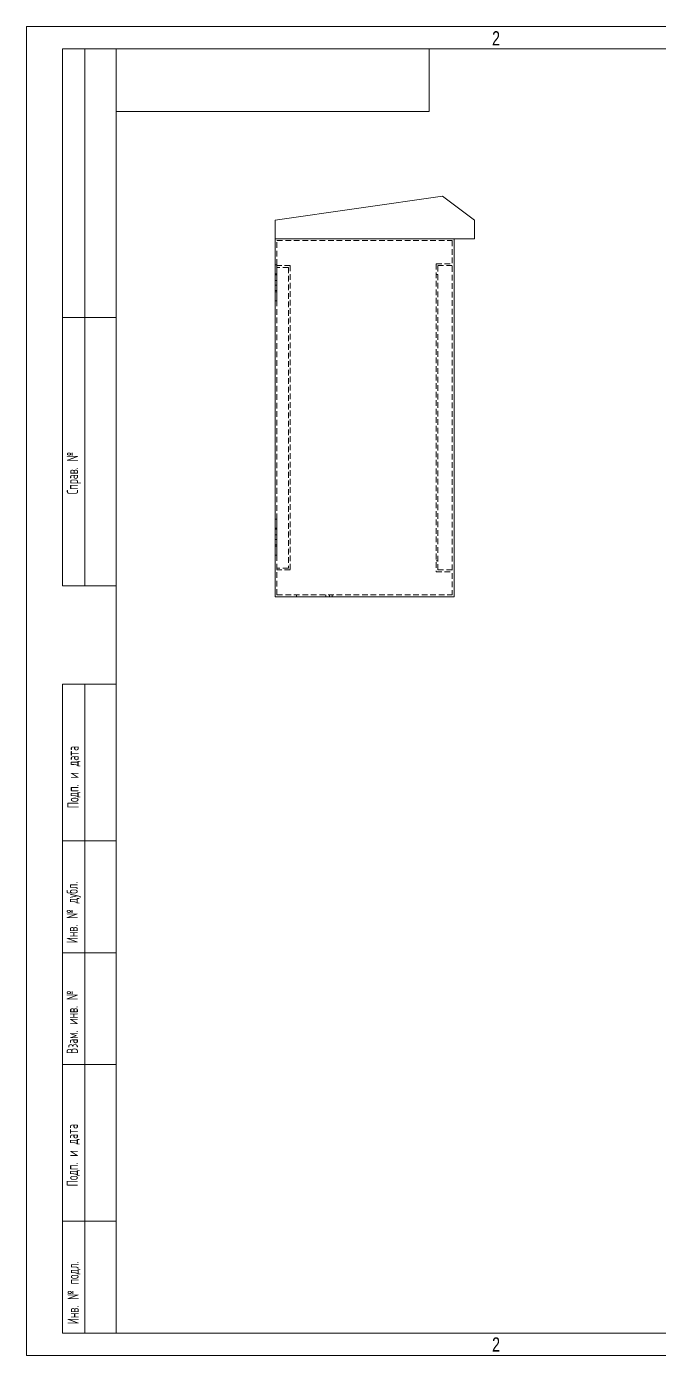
# Model space of a CAD drawing. Header units: millimetres. Extents: x 0 to 420, y 0 to 297.
# Drawn here: x 0 to 141.3, y 0 to 297 of the extents above; entities that cross this region are included whole.
import ezdxf

# ---------------------------------------------------------------- set-up
doc = ezdxf.new("R2010")
doc.units = ezdxf.units.MM
doc.linetypes.add('HIDDEN', pattern=[1.905, 1.27, -0.635])
doc.layers.add('ОСЕВЫЕ', color=7, linetype='Continuous')
doc.styles.add('SLDTEXTSTYLE0', font='TXT', dxfattribs={"width": 0.605, "bigfont": 'bigfont'})
doc.styles.add('SLDTEXTSTYLE3', font='TXT', dxfattribs={"width": 0.75})

msp = doc.modelspace()

# ---------------------------------------------------------------- linework, layer by layer
at = {"color": 7, "linetype": 'Continuous', "lineweight": 15}
for p, q in [((8, 172), (8, 292)), ((20, 292), (8, 292)), ((8, 172), (8, 292)), ((13, 172), (13, 292)), ((13, 172), (13, 292)), ((20, 292), (20, 5)), ((415, 292), (20, 292)), ((20, 292), (20, 5)), ((90, 278), (90, 292)), ((20, 278), (90, 278)), ((92.964, 259.087), (55.564, 253.727)), ((100.164, 253.727), (92.964, 259.087)), ((55.564, 253.727), (55.564, 249.567)), ((100.164, 249.567), (100.164, 253.727)), ((55.564, 249.567), (100.164, 249.567)), ((55.564, 243.727), (55.564, 249.567)), ((95.564, 169.567), (95.564, 249.567)), ((55.964, 243.727), (55.564, 243.727)), ((55.564, 241.727), (55.564, 243.727)), ((55.964, 241.727), (55.964, 243.727)), ((55.964, 241.727), (55.564, 241.727)), ((55.564, 237.727), (55.564, 241.727)), ((55.964, 237.727), (55.964, 241.727)), ((55.964, 237.727), (55.564, 237.727)), ((55.564, 235.727), (55.564, 237.727)), ((55.964, 235.727), (55.964, 237.727)), ((55.964, 235.727), (55.564, 235.727)), ((55.564, 186.887), (55.564, 235.727)), ((8, 232), (20, 232)), ((20, 232), (8, 232)), ((55.964, 186.887), (55.564, 186.887)), ((55.564, 184.887), (55.564, 186.887)), ((55.964, 184.887), (55.564, 184.887)), ((55.564, 180.887), (55.564, 184.887)), ((55.964, 184.887), (55.964, 186.887)), ((55.964, 180.887), (55.964, 184.887)), ((55.964, 180.887), (55.564, 180.887)), ((55.564, 178.887), (55.564, 180.887)), ((55.964, 178.887), (55.564, 178.887)), ((55.564, 169.567), (55.564, 178.887)), ((55.964, 178.887), (55.964, 180.887)), ((8, 172), (20, 172)), ((55.564, 169.567), (95.564, 169.567)), ((8, 5), (8, 150)), ((8, 150), (20, 150)), ((13, 5), (13, 150)), ((20, 115), (8, 115)), ((20, 90), (8, 90)), ((20, 65), (8, 65)), ((8, 30), (20, 30)), ((8, 5), (20, 5)), ((20, 5), (415, 5))]:
    msp.add_line(p, q, dxfattribs=at)
at = {"color": 7, "linetype": 'HIDDEN', "lineweight": 0}
for p, q in [((55.964, 249.167), (95.164, 249.167)), ((55.964, 243.727), (55.964, 249.167)), ((95.164, 249.167), (95.164, 169.967)), ((58.964, 243.567), (55.964, 243.567)), ((58.964, 243.567), (58.964, 175.567)), ((91.564, 243.967), (91.564, 175.167)), ((91.564, 243.967), (95.164, 243.967)), ((91.964, 175.567), (91.964, 243.567)), ((91.964, 243.567), (95.564, 243.567)), ((55.964, 241.727), (55.564, 241.727)), ((55.964, 241.477), (55.564, 241.477)), ((58.564, 243.167), (55.964, 243.167)), ((58.564, 243.167), (58.564, 175.967)), ((91.964, 241.567), (91.564, 241.567)), ((55.964, 240.277), (55.564, 240.277)), ((55.964, 239.177), (55.564, 239.177)), ((55.564, 237.977), (55.964, 237.977)), ((55.964, 237.727), (55.564, 237.727)), ((55.964, 186.887), (55.964, 235.727)), ((55.964, 184.887), (55.564, 184.887)), ((55.964, 184.637), (55.564, 184.637)), ((55.964, 183.437), (55.564, 183.437)), ((55.964, 182.337), (55.564, 182.337)), ((55.564, 181.137), (55.964, 181.137)), ((55.964, 180.887), (55.564, 180.887)), ((55.964, 169.967), (55.964, 178.887)), ((58.564, 175.967), (55.964, 175.967)), ((58.964, 175.567), (55.964, 175.567)), ((91.964, 177.567), (91.564, 177.567)), ((91.964, 175.567), (95.564, 175.567)), ((91.564, 175.167), (95.164, 175.167)), ((55.964, 169.967), (95.164, 169.967)), ((60.344, 169.967), (60.344, 169.567)), ((66.944, 169.967), (66.944, 169.567)), ((67.744, 169.567), (67.744, 169.967)), ((68.344, 169.567), (68.344, 169.967))]:
    msp.add_line(p, q, dxfattribs=at)
at = {"layer": 'ОСЕВЫЕ', "lineweight": 0}
for p, q in [((0, 297), (420, 297)), ((0, 297), (0, 0)), ((0, 0), (420, 0))]:
    msp.add_line(p, q, dxfattribs=at)

# ---------------------------------------------------------------- texts
at = {"color": 7, "linetype": 'Continuous', "lineweight": 0, "char_height": 3.175, "attachment_point": 2, "style": 'SLDTEXTSTYLE3'}
for insert in [(104.968, 295.97), (104.968, 4.027)]:
    msp.add_mtext('2', dxfattribs=dict(at, insert=insert))
at = {"color": 7, "linetype": 'Continuous', "lineweight": 0, "char_height": 2.5, "attachment_point": 1, "rotation": 90, "style": 'SLDTEXTSTYLE0'}
for s, insert in [('\\M+18452\\M+18481\\M+18482\\M+18470\\M+18472. \\M+18782', (9.001, 192.453)), ('\\M+18450\\M+18480\\M+18474\\M+18481. \\M+18479 \\M+18474\\M+18470\\M+18484\\M+18470', (9.143, 122.304)), ('\\M+18449\\M+1847E\\M+18472. \\M+18782 \\M+18474\\M+18485\\M+18471\\M+1847C.', (8.95, 92.12)), ('\\M+18442\\M+18478\\M+18470\\M+1847D. \\M+18479\\M+1847E\\M+18472. \\M+18782', (8.974, 67.4)), ('\\M+18450\\M+18480\\M+18474\\M+18481. \\M+18479 \\M+18474\\M+18470\\M+18484\\M+18470', (8.985, 37.79)), ('\\M+18449\\M+1847E\\M+18472. \\M+18782 \\M+18481\\M+18480\\M+18474\\M+1847C.', (9.155, 6.964))]:
    msp.add_mtext(s, dxfattribs=dict(at, insert=insert))

doc.saveas('drawing.dxf')
